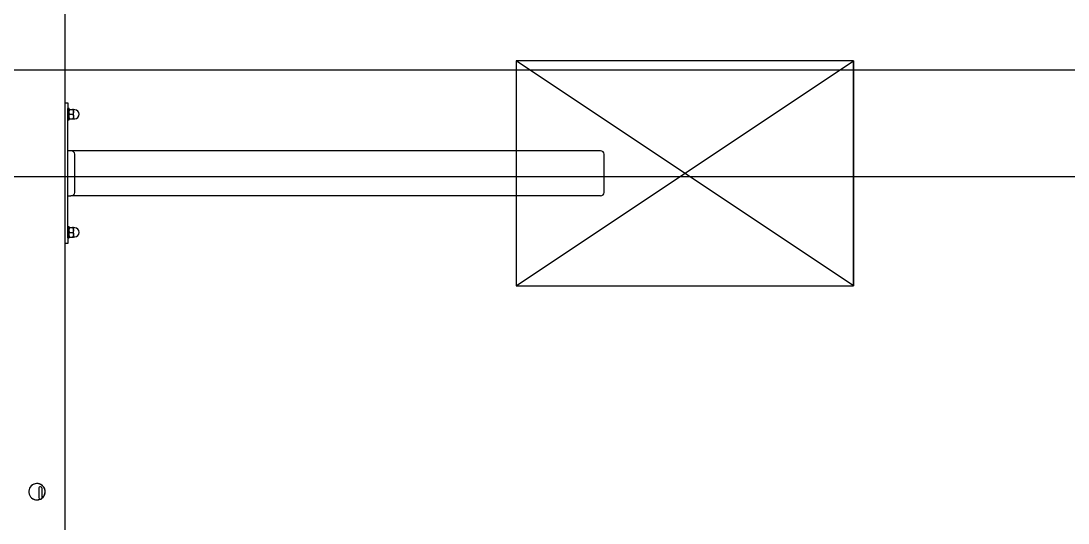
# Model space of a CAD drawing. Extents: x -360 to 379, y -342 to 365.
# Drawn here: x 6.7 to 192.8, y -71.2 to 18.1 of the extents above; entities that cross this region are included whole.
import ezdxf

# ---------------------------------------------------------------- set-up
doc = ezdxf.new("R2010")
doc.units = 0
doc.layers.get('0').update_dxf_attribs({"linetype": 'CONTINUOUS'})

msp = doc.modelspace()

# ---------------------------------------------------------------- linework, layer by layer
at = {"color": 7, "linetype": 'CONTINUOUS'}
for p, q in [((14.52, -282.99), (14.52, 306.01)), ((14.52, 3.51), (15.02, 3.51)), ((15.02, 3.51), (15.02, 2.51)), ((15.22, 2.51), (15.02, 2.51)), ((15.02, -20.49), (15.02, 2.51)), ((15.22, 0.51), (15.22, 2.51)), ((15.37, 2.36), (15.86, 2.36)), ((16.02, 1.88), (16.02, 2.36)), ((16.22, 2.31), (16.02, 2.31)), ((16.02, 1.14), (16.02, 1.88)), ((15.02, 0.51), (15.22, 0.51)), ((15.31, 1.51), (15.92, 1.51)), ((15.37, 0.66), (15.86, 0.66)), ((16.02, 1.14), (16.02, 0.66)), ((16.02, 0.71), (16.22, 0.71)), ((15.56, -4.99), (15.02, -4.99)), ((109.71, -4.99), (15.56, -4.99)), ((16.23, -12.39), (16.23, -5.59)), ((110.36, -12.39), (110.36, -5.59)), ((15.02, -12.99), (15.56, -12.99)), ((109.71, -12.99), (15.56, -12.99)), ((15.22, -18.49), (15.02, -18.49)), ((15.22, -20.49), (15.22, -18.49)), ((15.31, -19.49), (15.92, -19.49)), ((15.37, -18.64), (15.86, -18.64)), ((15.37, -20.34), (15.86, -20.34)), ((16.02, -19.12), (16.02, -18.64)), ((16.22, -18.69), (16.02, -18.69)), ((16.02, -19.86), (16.02, -19.12)), ((16.02, -19.86), (16.02, -20.34)), ((16.02, -20.29), (16.22, -20.29)), ((15.02, -21.49), (14.52, -21.49)), ((15.02, -20.49), (15.22, -20.49)), ((15.02, -20.49), (15.02, -21.49)), ((9.82, -65.01), (9.82, -66.44)), ((9.82, -65.03), (9.83, -65.09)), ((10.42, -66.44), (10.42, -65.01)), ((9.82, -66.44), (9.82, -66.62)), ((9.82, -66.62), (9.82, -66.63)), ((10.42, -66.62), (10.42, -66.44)), ((10.42, -66.63), (10.42, -66.62))]:
    msp.add_line(p, q, dxfattribs=at)
at = {"color": 8, "linetype": 'CONTINUOUS'}
for p, q in [((-359.98, 9.41), (379.02, 9.41)), ((94.69, -28.99), (154.69, 11.01)), ((154.69, -28.99), (94.69, 11.01)), ((154.69, 11.01), (94.69, 11.01)), ((94.69, 11.01), (94.69, -28.99)), ((154.69, 11.01), (154.69, -28.99)), ((154.69, -28.99), (154.69, 11.01)), ((-338.98, -9.59), (358.02, -9.59)), ((94.69, -28.99), (154.69, -28.99))]:
    msp.add_line(p, q, dxfattribs=at)
at = {"color": 7, "linetype": 'CONTINUOUS', "flags": 128}
msp.add_lwpolyline([(10.08, -66.93), (9.98, -66.96), (9.75, -67.02)], dxfattribs=at)
at = {"color": 7, "linetype": 'CONTINUOUS'}
for centre, radius, start, end in [((16.22, 1.51), 0.8, 270, 90), ((16.22, -19.49), 0.8, 270, 90), ((9.52, -65.59), 1.45, 307.2958, 279.4152), ((9.52, -65.59), 1.45, 36.8699, 292.6852), ((10.12, -65.01), 0.3, 89.956, 180), ((10.12, -65.01), 0.3, 0, 89.956), ((9.52, -65.59), 1.45, 307.2958, 36.8699), ((10.12, -66.63), 0.3, 180, 269.956), ((10.12, -66.63), 0.3, 269.956, 0)]:
    msp.add_arc(centre, radius, start, end, dxfattribs=at)
for centre, major_axis, ratio, start_param, end_param in [((15.56, -5.59), (0.665, 0), 0.90291, 0, 1.570796), ((109.71, -5.59), (-0.651, 0), 0.921863, 3.141593, 4.712389), ((15.56, -12.39), (0.665, 0), 0.90291, 4.712389, 6.283185), ((109.71, -12.39), (-0.651, 0), 0.921863, 1.570796, 3.141593)]:
    msp.add_ellipse(centre, major_axis=major_axis, ratio=ratio, start_param=start_param, end_param=end_param, dxfattribs=at)
for points, knots in [([(15.22, 1.88), (15.23, 1.98), (15.25, 2.15), (15.33, 2.3), (15.37, 2.36)], [0, 0, 0, 0, 0.575034, 1, 1, 1, 1]), ([(15.37, 2.36), (15.35, 2.36), (15.3, 2.36), (15.25, 2.36), (15.22, 2.36), (15.22, 2.36), (15.22, 2.36)], [0, 0, 0, 0, 0.2523, 0.555461, 0.865748, 1, 1, 1, 1]), ([(15.31, 1.51), (15.29, 1.57), (15.24, 1.67), (15.22, 1.8), (15.22, 1.87), (15.22, 1.88)], [0, 0, 0, 0, 0.447246, 0.908374, 1, 1, 1, 1]), ([(15.86, 2.36), (15.89, 2.31), (15.95, 2.2), (16.01, 2.04), (16.01, 1.93), (16.02, 1.88)], [0, 0, 0, 0, 0.3585986, 0.7248643, 1, 1, 1, 1]), ([(16.02, 2.36), (16.01, 2.36), (15.99, 2.36), (15.91, 2.36), (15.86, 2.36)], [0, 0, 0, 0, 0.485745, 1, 1, 1, 1]), ([(16.02, 1.88), (16.01, 1.84), (16.01, 1.71), (15.96, 1.59), (15.92, 1.51)], [0, 0, 0, 0, 0.356367, 1, 1, 1, 1]), ([(15.22, 1.14), (15.22, 1.19), (15.23, 1.31), (15.28, 1.43), (15.31, 1.51)], [0, 0, 0, 0, 0.356367, 1, 1, 1, 1]), ([(15.37, 0.66), (15.34, 0.72), (15.28, 0.82), (15.23, 0.99), (15.22, 1.09), (15.22, 1.14)], [0, 0, 0, 0, 0.358599, 0.724864, 1, 1, 1, 1]), ([(15.22, 0.66), (15.23, 0.66), (15.24, 0.66), (15.33, 0.66), (15.37, 0.66)], [0, 0, 0, 0, 0.485745, 1, 1, 1, 1]), ([(16.02, 1.14), (16.01, 1.04), (15.98, 0.88), (15.9, 0.73), (15.86, 0.66)], [0, 0, 0, 0, 0.575034, 1, 1, 1, 1]), ([(15.86, 0.66), (15.89, 0.66), (15.93, 0.66), (15.99, 0.66), (16.01, 0.66), (16.02, 0.66), (16.02, 0.66)], [0, 0, 0, 0, 0.2523, 0.555461, 0.865748, 1, 1, 1, 1]), ([(15.92, 1.51), (15.95, 1.46), (15.99, 1.35), (16.02, 1.22), (16.02, 1.15), (16.02, 1.14)], [0, 0, 0, 0, 0.447246, 0.908374, 1, 1, 1, 1]), ([(15.22, -19.12), (15.23, -19.02), (15.25, -18.85), (15.33, -18.7), (15.37, -18.64)], [0, 0, 0, 0, 0.575034, 1, 1, 1, 1]), ([(15.37, -18.64), (15.35, -18.64), (15.3, -18.64), (15.25, -18.64), (15.22, -18.64), (15.22, -18.64), (15.22, -18.64)], [0, 0, 0, 0, 0.2523, 0.555461, 0.865748, 1, 1, 1, 1]), ([(15.31, -19.49), (15.29, -19.43), (15.24, -19.33), (15.22, -19.2), (15.22, -19.13), (15.22, -19.12)], [0, 0, 0, 0, 0.447246, 0.908374, 1, 1, 1, 1]), ([(15.22, -19.86), (15.22, -19.81), (15.23, -19.69), (15.28, -19.57), (15.31, -19.49)], [0, 0, 0, 0, 0.356367, 1, 1, 1, 1]), ([(15.37, -20.34), (15.34, -20.28), (15.28, -20.18), (15.23, -20.01), (15.22, -19.91), (15.22, -19.86)], [0, 0, 0, 0, 0.358599, 0.724864, 1, 1, 1, 1]), ([(15.22, -20.34), (15.23, -20.34), (15.24, -20.34), (15.33, -20.34), (15.37, -20.34)], [0, 0, 0, 0, 0.485745, 1, 1, 1, 1]), ([(15.86, -18.64), (15.89, -18.69), (15.95, -18.8), (16.01, -18.96), (16.01, -19.07), (16.02, -19.12)], [0, 0, 0, 0, 0.358599, 0.724864, 1, 1, 1, 1]), ([(16.02, -18.64), (16.01, -18.64), (15.99, -18.64), (15.91, -18.64), (15.86, -18.64)], [0, 0, 0, 0, 0.485745, 1, 1, 1, 1]), ([(16.02, -19.86), (16.01, -19.96), (15.98, -20.12), (15.9, -20.27), (15.86, -20.34)], [0, 0, 0, 0, 0.575034, 1, 1, 1, 1]), ([(15.86, -20.34), (15.89, -20.34), (15.93, -20.34), (15.99, -20.34), (16.01, -20.34), (16.02, -20.34), (16.02, -20.34)], [0, 0, 0, 0, 0.2523, 0.555461, 0.865748, 1, 1, 1, 1]), ([(16.02, -19.12), (16.01, -19.16), (16.01, -19.29), (15.96, -19.41), (15.92, -19.49)], [0, 0, 0, 0, 0.356367, 1, 1, 1, 1]), ([(15.92, -19.49), (15.95, -19.54), (15.99, -19.65), (16.02, -19.78), (16.02, -19.85), (16.02, -19.86)], [0, 0, 0, 0, 0.447246, 0.908374, 1, 1, 1, 1])]:
    msp.add_open_spline(points, degree=3, knots=knots, dxfattribs=at)

doc.saveas('drawing.dxf')
